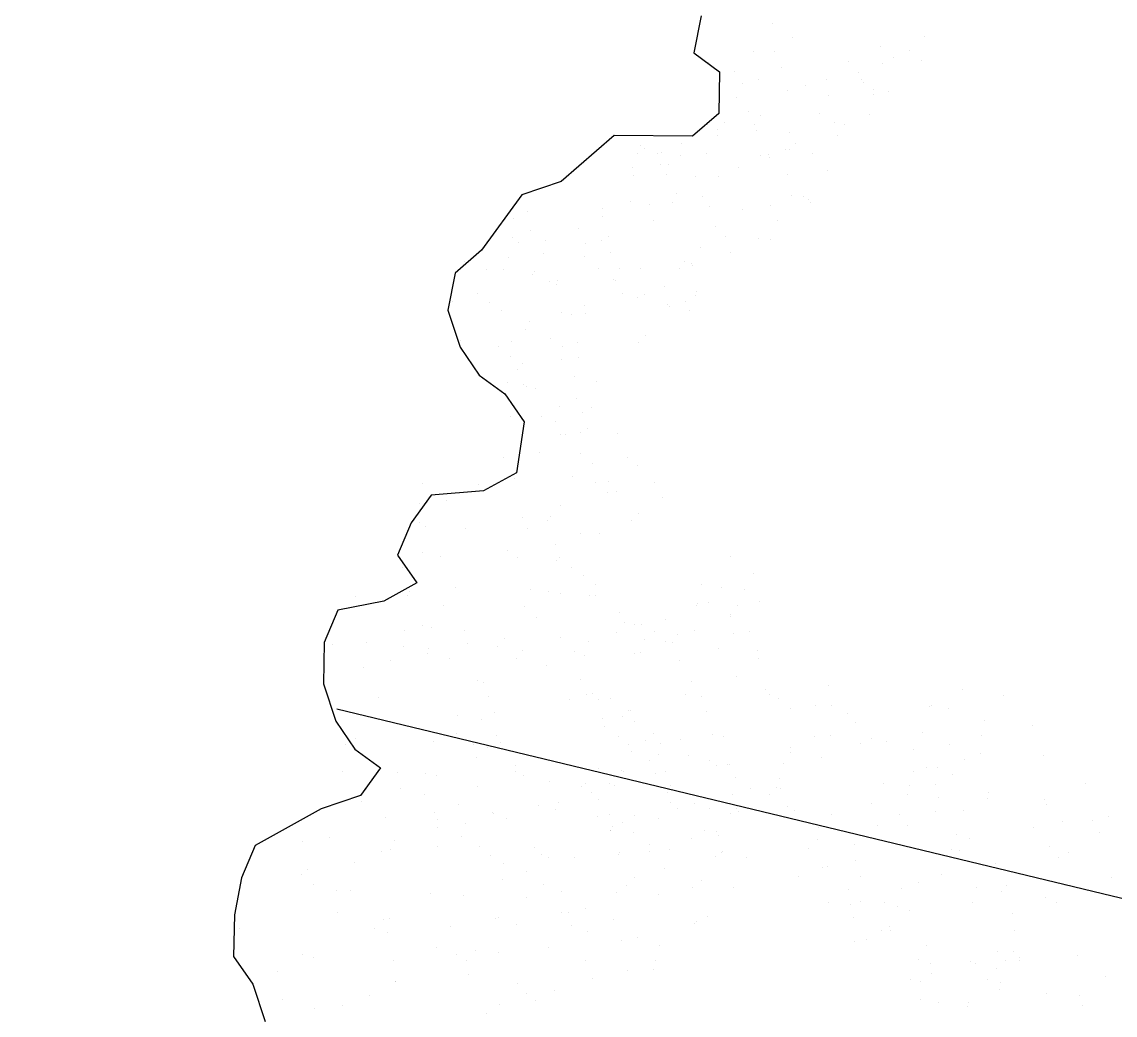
# Model space of a CAD drawing. Extents: x 671027 to 671614, y 802418 to 802669.
# Drawn here: x 671272.107 to 671273.304, y 802498.068 to 802499.155 of the extents above; entities that cross this region are included whole.
import ezdxf

# ---------------------------------------------------------------- set-up
doc = ezdxf.new("R2010")
doc.units = 0
for name, color, linetype in [('fetcs malty hade', 8, 'Continuous'), ('ROAD BORDER', 7, 'Continuous'), ('Roads boundry', 7, 'Continuous')]:
    doc.layers.add(name, color=color, linetype=linetype)

# ---------------------------------------------------------------- blocks, each defined once
blk = doc.blocks.new('wt')
at = {"layer": 'fetcs malty hade', "color": 0}
for p, q in [((-0.18048, 0.85836, -0.01022), (-0.15742, 0.86549, -0.01022)), ((-0.15742, 0.86549, -0.01022), (-0.13093, 0.86884, -0.01022)), ((-0.14797, 0.86317, -0.01022), (-0.14797, 0.86317, -0.01022)), ((-0.13093, 0.86884, -0.01022), (-0.11182, 0.85861, -0.01022)), ((-0.20011, 0.84746, -0.01022), (-0.18048, 0.85836, -0.01022)), ((-0.11182, 0.85861, -0.01022), (-0.0873, 0.85328, -0.01022)), ((-0.21883, 0.80295, -0.01022), (-0.20011, 0.84746, -0.01022)), ((-0.1183, 0.8422, -0.01022), (-0.1183, 0.8422, -0.01022)), ((-0.10014, 0.84051, -0.01022), (-0.10014, 0.84051, -0.01022)), ((-0.12738, 0.82502, -0.01022), (-0.12738, 0.82502, -0.01022)), ((-0.09193, 0.82084, -0.01022), (-0.09193, 0.82084, -0.01022)), ((-0.1996, 0.8173, -0.01022), (-0.1996, 0.8173, -0.01022)), ((-0.18145, 0.81561, -0.01022), (-0.18145, 0.81561, -0.01022)), ((-0.17846, 0.81986, -0.01022), (-0.17846, 0.81986, -0.01022)), ((-0.12501, 0.81789, -0.01022), (-0.12501, 0.81789, -0.01022)), ((-0.17139, 0.81287, -0.01022), (-0.17139, 0.81287, -0.01022)), ((-0.22476, 0.77692, -0.01022), (-0.21883, 0.80295, -0.01022)), ((-0.22001, 0.79953, -0.01022), (-0.22001, 0.79953, -0.01022)), ((-0.20018, 0.79956, -0.01022), (-0.20018, 0.79956, -0.01022)), ((-0.15196, 0.79938, -0.01022), (-0.15196, 0.79938, -0.01022)), ((-0.09246, 0.8029, -0.01022), (-0.09246, 0.8029, -0.01022)), ((-0.32479, 0.78957, -0.01022), (-0.2983, 0.79291, -0.01022)), ((-0.2983, 0.79291, -0.01022), (-0.27378, 0.78758, -0.01022)), ((-0.16595, 0.79854, -0.01022), (-0.16595, 0.79854, -0.01022)), ((-0.34442, 0.77866, -0.01022), (-0.32479, 0.78957, -0.01022)), ((0, 0, -0.01022), (-0.2813, 0.78617, -0.01022)), ((-0.27378, 0.78758, -0.01022), (-0.25467, 0.77735, -0.01022)), ((-0.24097, 0.78688, -0.01022), (-0.24097, 0.78688, -0.01022)), ((-0.18265, 0.78518, -0.01022), (-0.18265, 0.78518, -0.01022)), ((-0.16501, 0.78992, -0.01022), (-0.16501, 0.78992, -0.01022)), ((-0.34693, 0.74885, -0.01022), (-0.34442, 0.77866, -0.01022)), ((-0.32286, 0.78418, -0.01022), (-0.32286, 0.78418, -0.01022)), ((-0.25833, 0.78309, -0.01022), (-0.25833, 0.78309, -0.01022)), ((-0.09691, 0.78467, -0.01022), (-0.09691, 0.78467, -0.01022)), ((-0.26158, 0.77626, -0.01022), (-0.26158, 0.77626, -0.01022)), ((-0.25467, 0.77735, -0.01022), (-0.24097, 0.76223, -0.01022)), ((-0.24097, 0.76223, -0.01022), (-0.22476, 0.77692, -0.01022)), ((-0.22819, 0.77277, -0.01022), (-0.22819, 0.77277, -0.01022)), ((-0.22102, 0.77693, -0.01022), (-0.22102, 0.77693, -0.01022)), ((-0.13924, 0.77711, -0.01022), (-0.13924, 0.77711, -0.01022)), ((-0.35194, 0.76667, -0.01022), (-0.35194, 0.76667, -0.01022)), ((-0.30595, 0.76654, -0.01022), (-0.30595, 0.76654, -0.01022)), ((-0.18769, 0.76735, -0.01022), (-0.18769, 0.76735, -0.01022)), ((-0.14443, 0.77068, -0.01022), (-0.14443, 0.77068, -0.01022)), ((-0.14416, 0.76705, -0.01022), (-0.14416, 0.76705, -0.01022)), ((-0.13533, 0.76895, -0.01022), (-0.13533, 0.76895, -0.01022)), ((-0.11717, 0.76726, -0.01022), (-0.11717, 0.76726, -0.01022)), ((-0.10407, 0.76747, -0.01022), (-0.10407, 0.76747, -0.01022)), ((-0.1036, 0.76771, -0.01022), (-0.1036, 0.76771, -0.01022)), ((-0.32168, 0.76242, -0.01022), (-0.32168, 0.76242, -0.01022)), ((-0.28612, 0.75882, -0.01022), (-0.28612, 0.75882, -0.01022)), ((-0.20885, 0.76287, -0.01022), (-0.20885, 0.76287, -0.01022)), ((-0.19338, 0.75818, -0.01022), (-0.19338, 0.75818, -0.01022)), ((-0.18799, 0.76158, -0.01022), (-0.18799, 0.76158, -0.01022)), ((-0.23654, 0.7516, -0.01022), (-0.23654, 0.7516, -0.01022)), ((-0.22653, 0.75071, -0.01022), (-0.22653, 0.75071, -0.01022)), ((-0.35628, 0.72659, -0.01022), (-0.34693, 0.74885, -0.01022)), ((-0.3485, 0.74646, -0.01022), (-0.3485, 0.74646, -0.01022)), ((-0.30889, 0.74831, -0.01022), (-0.30889, 0.74831, -0.01022)), ((-0.39503, 0.72591, -0.01022), (-0.37539, 0.73682, -0.01022)), ((-0.37539, 0.73682, -0.01022), (-0.35628, 0.72659, -0.01022)), ((-0.32655, 0.73747, -0.01022), (-0.32655, 0.73747, -0.01022)), ((-0.31658, 0.7391, -0.01022), (-0.31658, 0.7391, -0.01022)), ((-0.22091, 0.73627, -0.01022), (-0.22091, 0.73627, -0.01022)), ((-0.15755, 0.7389, -0.01022), (-0.15755, 0.7389, -0.01022)), ((-0.12264, 0.73919, -0.01022), (-0.12264, 0.73919, -0.01022)), ((-0.36682, 0.73435, -0.01022), (-0.36682, 0.73435, -0.01022)), ((-0.35142, 0.73176, -0.01022), (-0.35142, 0.73176, -0.01022)), ((-0.34894, 0.733, -0.01022), (-0.34894, 0.733, -0.01022)), ((-0.2346, 0.73405, -0.01022), (-0.2346, 0.73405, -0.01022)), ((-0.20864, 0.73094, -0.01022), (-0.20864, 0.73094, -0.01022)), ((-0.20434, 0.72981, -0.01022), (-0.20434, 0.72981, -0.01022)), ((-0.19915, 0.72988, -0.01022), (-0.19915, 0.72988, -0.01022)), ((-0.18706, 0.73138, -0.01022), (-0.18706, 0.73138, -0.01022)), ((-0.41124, 0.71123, -0.01022), (-0.39503, 0.72591, -0.01022)), ((-0.32865, 0.72605, -0.01022), (-0.32865, 0.72605, -0.01022)), ((-0.31377, 0.72336, -0.01022), (-0.31377, 0.72336, -0.01022)), ((-0.31049, 0.72436, -0.01022), (-0.31049, 0.72436, -0.01022)), ((-0.25405, 0.72665, -0.01022), (-0.25405, 0.72665, -0.01022)), ((-0.23223, 0.72693, -0.01022), (-0.23223, 0.72693, -0.01022)), ((-0.13522, 0.7283, -0.01022), (-0.13522, 0.7283, -0.01022)), ((-0.11707, 0.72661, -0.01022), (-0.11707, 0.72661, -0.01022)), ((-0.41949, 0.71585, -0.01022), (-0.41949, 0.71585, -0.01022)), ((-0.40687, 0.71904, -0.01022), (-0.40687, 0.71904, -0.01022)), ((-0.3949, 0.72054, -0.01022), (-0.3949, 0.72054, -0.01022)), ((-0.39153, 0.71713, -0.01022), (-0.39153, 0.71713, -0.01022)), ((-0.37506, 0.72057, -0.01022), (-0.37506, 0.72057, -0.01022)), ((-0.32684, 0.72039, -0.01022), (-0.32684, 0.72039, -0.01022)), ((-0.21245, 0.71524, -0.01022), (-0.21245, 0.71524, -0.01022)), ((-0.19155, 0.7157, -0.01022), (-0.19155, 0.7157, -0.01022)), ((-0.15366, 0.71817, -0.01022), (-0.15366, 0.71817, -0.01022)), ((-0.11236, 0.72096, -0.01022), (-0.11236, 0.72096, -0.01022)), ((-0.10356, 0.72038, -0.01022), (-0.10356, 0.72038, -0.01022)), ((-0.41032, 0.67763, -0.01022), (-0.41124, 0.71123, -0.01022)), ((-0.3717, 0.70941, -0.01022), (-0.3717, 0.70941, -0.01022)), ((-0.33989, 0.71093, -0.01022), (-0.33989, 0.71093, -0.01022)), ((-0.30593, 0.71088, -0.01022), (-0.30593, 0.71088, -0.01022)), ((-0.26931, 0.70946, -0.01022), (-0.26931, 0.70946, -0.01022)), ((-0.25764, 0.71135, -0.01022), (-0.25764, 0.71135, -0.01022)), ((-0.19968, 0.71194, -0.01022), (-0.19968, 0.71194, -0.01022)), ((-0.11833, 0.71453, -0.01022), (-0.11833, 0.71453, -0.01022)), ((-0.07719, 0.71133, -0.01022), (-0.07719, 0.71133, -0.01022)), ((-0.40671, 0.70174, -0.01022), (-0.40671, 0.70174, -0.01022)), ((-0.35054, 0.70231, -0.01022), (-0.35054, 0.70231, -0.01022)), ((-0.24948, 0.70174, -0.01022), (-0.24948, 0.70174, -0.01022)), ((-0.22247, 0.70172, -0.01022), (-0.22247, 0.70172, -0.01022)), ((-0.18411, 0.70472, -0.01022), (-0.18411, 0.70472, -0.01022)), ((-0.08226, 0.70272, -0.01022), (-0.08226, 0.70272, -0.01022)), ((-0.32295, 0.69965, -0.01022), (-0.32295, 0.69965, -0.01022)), ((-0.31412, 0.69812, -0.01022), (-0.31412, 0.69812, -0.01022)), ((-0.28987, 0.69422, -0.01022), (-0.28987, 0.69422, -0.01022)), ((-0.26485, 0.69434, -0.01022), (-0.26485, 0.69434, -0.01022)), ((-0.24087, 0.70065, -0.01022), (-0.24087, 0.70065, -0.01022)), ((-0.20473, 0.6941, -0.01022), (-0.20473, 0.6941, -0.01022)), ((-0.17757, 0.69808, -0.01022), (-0.17757, 0.69808, -0.01022)), ((-0.13728, 0.69739, -0.01022), (-0.13728, 0.69739, -0.01022)), ((-0.13716, 0.69949, -0.01022), (-0.13716, 0.69949, -0.01022)), ((-0.11533, 0.69977, -0.01022), (-0.11533, 0.69977, -0.01022)), ((-0.55107, 0.68092, -0.01022), (-0.528, 0.68805, -0.01022)), ((-0.528, 0.68805, -0.01022), (-0.50349, 0.68272, -0.01022)), ((-0.38737, 0.69184, -0.01022), (-0.38737, 0.69184, -0.01022)), ((-0.28803, 0.69111, -0.01022), (-0.28803, 0.69111, -0.01022)), ((-0.27895, 0.68848, -0.01022), (-0.27895, 0.68848, -0.01022)), ((-0.24669, 0.69265, -0.01022), (-0.24669, 0.69265, -0.01022)), ((-0.20412, 0.69371, -0.01022), (-0.20412, 0.69371, -0.01022)), ((-0.17133, 0.69061, -0.01022), (-0.17133, 0.69061, -0.01022)), ((-0.16125, 0.6922, -0.01022), (-0.16125, 0.6922, -0.01022)), ((-0.09438, 0.68988, -0.01022), (-0.09438, 0.68988, -0.01022)), ((-0.56385, 0.66245, -0.01022), (-0.55107, 0.68092, -0.01022)), ((-0.53301, 0.68451, -0.01022), (-0.53301, 0.68451, -0.01022)), ((-0.5078, 0.68188, -0.01022), (-0.5078, 0.68188, -0.01022)), ((-0.50349, 0.68272, -0.01022), (-0.48438, 0.67249, -0.01022)), ((-0.41506, 0.68057, -0.01022), (-0.41506, 0.68057, -0.01022)), ((-0.26828, 0.68586, -0.01022), (-0.26828, 0.68586, -0.01022)), ((-0.25389, 0.68592, -0.01022), (-0.25389, 0.68592, -0.01022)), ((-0.24909, 0.68438, -0.01022), (-0.24909, 0.68438, -0.01022)), ((-0.20022, 0.68571, -0.01022), (-0.20022, 0.68571, -0.01022)), ((-0.13187, 0.68668, -0.01022), (-0.13187, 0.68668, -0.01022)), ((-0.0873, 0.68488, -0.01022), (-0.0873, 0.68488, -0.01022)), ((-0.55757, 0.67409, -0.01022), (-0.55757, 0.67409, -0.01022)), ((-0.41967, 0.65538, -0.01022), (-0.41032, 0.67763, -0.01022)), ((-0.31479, 0.67468, -0.01022), (-0.31479, 0.67468, -0.01022)), ((-0.3102, 0.67919, -0.01022), (-0.3102, 0.67919, -0.01022)), ((-0.23311, 0.67623, -0.01022), (-0.23311, 0.67623, -0.01022)), ((-0.22926, 0.67665, -0.01022), (-0.22926, 0.67665, -0.01022)), ((-0.16505, 0.67608, -0.01022), (-0.16505, 0.67608, -0.01022)), ((-0.14846, 0.67809, -0.01022), (-0.14846, 0.67809, -0.01022)), ((-0.08234, 0.67932, -0.01022), (-0.08234, 0.67932, -0.01022)), ((-0.53661, 0.66812, -0.01022), (-0.53661, 0.66812, -0.01022)), ((-0.48438, 0.67249, -0.01022), (-0.47068, 0.65736, -0.01022)), ((-0.37049, 0.66669, -0.01022), (-0.37049, 0.66669, -0.01022)), ((-0.30116, 0.66816, -0.01022), (-0.30116, 0.66816, -0.01022)), ((-0.22622, 0.67186, -0.01022), (-0.22622, 0.67186, -0.01022)), ((-0.17968, 0.66943, -0.01022), (-0.17968, 0.66943, -0.01022)), ((-0.15578, 0.66659, -0.01022), (-0.15578, 0.66659, -0.01022)), ((-0.11522, 0.66725, -0.01022), (-0.11522, 0.66725, -0.01022)), ((-0.08723, 0.66655, -0.01022), (-0.08723, 0.66655, -0.01022)), ((-0.59627, 0.63307, -0.01022), (-0.56385, 0.66245, -0.01022)), ((-0.55135, 0.66066, -0.01022), (-0.55135, 0.66066, -0.01022)), ((-0.52994, 0.66073, -0.01022), (-0.52994, 0.66073, -0.01022)), ((-0.42994, 0.66248, -0.01022), (-0.42994, 0.66248, -0.01022)), ((-0.36558, 0.66035, -0.01022), (-0.36558, 0.66035, -0.01022)), ((-0.33375, 0.65975, -0.01022), (-0.33375, 0.65975, -0.01022)), ((-0.30608, 0.66352, -0.01022), (-0.30608, 0.66352, -0.01022)), ((-0.20639, 0.66413, -0.01022), (-0.20639, 0.66413, -0.01022)), ((-0.17459, 0.66566, -0.01022), (-0.17459, 0.66566, -0.01022)), ((-0.17253, 0.66161, -0.01022), (-0.17253, 0.66161, -0.01022)), ((-0.52383, 0.65401, -0.01022), (-0.52383, 0.65401, -0.01022)), ((-0.50144, 0.65848, -0.01022), (-0.50144, 0.65848, -0.01022)), ((-0.47754, 0.65521, -0.01022), (-0.47754, 0.65521, -0.01022)), ((-0.47068, 0.65736, -0.01022), (-0.45157, 0.64714, -0.01022)), ((-0.45572, 0.6555, -0.01022), (-0.45572, 0.6555, -0.01022)), ((-0.45157, 0.64714, -0.01022), (-0.41967, 0.65538, -0.01022)), ((-0.41611, 0.65735, -0.01022), (-0.41611, 0.65735, -0.01022)), ((-0.3909, 0.65472, -0.01022), (-0.3909, 0.65472, -0.01022)), ((-0.38352, 0.65195, -0.01022), (-0.38352, 0.65195, -0.01022)), ((-0.34424, 0.65451, -0.01022), (-0.34424, 0.65451, -0.01022)), ((-0.32609, 0.65282, -0.01022), (-0.32609, 0.65282, -0.01022)), ((-0.22039, 0.65554, -0.01022), (-0.22039, 0.65554, -0.01022)), ((-0.20223, 0.65385, -0.01022), (-0.20223, 0.65385, -0.01022)), ((-0.15008, 0.65554, -0.01022), (-0.15008, 0.65554, -0.01022)), ((-0.13615, 0.65705, -0.01022), (-0.13615, 0.65705, -0.01022)), ((-0.13602, 0.65222, -0.01022), (-0.13602, 0.65222, -0.01022)), ((-0.55745, 0.64549, -0.01022), (-0.55745, 0.64549, -0.01022)), ((-0.55027, 0.64952, -0.01022), (-0.55027, 0.64952, -0.01022)), ((-0.50358, 0.64943, -0.01022), (-0.50358, 0.64943, -0.01022)), ((-0.49387, 0.65112, -0.01022), (-0.49387, 0.65112, -0.01022)), ((-0.48542, 0.64774, -0.01022), (-0.48542, 0.64774, -0.01022)), ((-0.47537, 0.645, -0.01022), (-0.47537, 0.645, -0.01022)), ((-0.29456, 0.64959, -0.01022), (-0.29456, 0.64959, -0.01022)), ((-0.20684, 0.65147, -0.01022), (-0.20684, 0.65147, -0.01022)), ((-0.1707, 0.64492, -0.01022), (-0.1707, 0.64492, -0.01022)), ((-0.12728, 0.65124, -0.01022), (-0.12728, 0.65124, -0.01022)), ((-0.58176, 0.64005, -0.01022), (-0.58176, 0.64005, -0.01022)), ((-0.56979, 0.64155, -0.01022), (-0.56979, 0.64155, -0.01022)), ((-0.56642, 0.63814, -0.01022), (-0.56642, 0.63814, -0.01022)), ((-0.51051, 0.63964, -0.01022), (-0.51051, 0.63964, -0.01022)), ((-0.48865, 0.64437, -0.01022), (-0.48865, 0.64437, -0.01022)), ((-0.47404, 0.64339, -0.01022), (-0.47404, 0.64339, -0.01022)), ((-0.43095, 0.63941, -0.01022), (-0.43095, 0.63941, -0.01022)), ((-0.38738, 0.63862, -0.01022), (-0.38738, 0.63862, -0.01022)), ((-0.34182, 0.64309, -0.01022), (-0.34182, 0.64309, -0.01022)), ((-0.31156, 0.63884, -0.01022), (-0.31156, 0.63884, -0.01022)), ((-0.1373, 0.64143, -0.01022), (-0.1373, 0.64143, -0.01022)), ((-0.12248, 0.64132, -0.01022), (-0.12248, 0.64132, -0.01022)), ((-0.1042, 0.64473, -0.01022), (-0.1042, 0.64473, -0.01022)), ((-0.09211, 0.6416, -0.01022), (-0.09211, 0.6416, -0.01022)), ((-0.6022, 0.60704, -0.01022), (-0.59627, 0.63307, -0.01022)), ((-0.54467, 0.63138, -0.01022), (-0.54467, 0.63138, -0.01022)), ((-0.51495, 0.63708, -0.01022), (-0.51495, 0.63708, -0.01022)), ((-0.47176, 0.63751, -0.01022), (-0.47176, 0.63751, -0.01022)), ((-0.45361, 0.63582, -0.01022), (-0.45361, 0.63582, -0.01022)), ((-0.38968, 0.63702, -0.01022), (-0.38968, 0.63702, -0.01022)), ((-0.37152, 0.63533, -0.01022), (-0.37152, 0.63533, -0.01022)), ((-0.36264, 0.63369, -0.01022), (-0.36264, 0.63369, -0.01022)), ((-0.36127, 0.63569, -0.01022), (-0.36127, 0.63569, -0.01022)), ((-0.33945, 0.63597, -0.01022), (-0.33945, 0.63597, -0.01022)), ((-0.2717, 0.63707, -0.01022), (-0.2717, 0.63707, -0.01022)), ((-0.21686, 0.63259, -0.01022), (-0.21686, 0.63259, -0.01022)), ((-0.21506, 0.6352, -0.01022), (-0.21506, 0.6352, -0.01022)), ((-0.58523, 0.63071, -0.01022), (-0.58523, 0.63071, -0.01022)), ((-0.57283, 0.63008, -0.01022), (-0.57283, 0.63008, -0.01022)), ((-0.54658, 0.63042, -0.01022), (-0.54658, 0.63042, -0.01022)), ((-0.50293, 0.62461, -0.01022), (-0.50293, 0.62461, -0.01022)), ((-0.44989, 0.62685, -0.01022), (-0.44989, 0.62685, -0.01022)), ((-0.4408, 0.62506, -0.01022), (-0.4408, 0.62506, -0.01022)), ((-0.39578, 0.62978, -0.01022), (-0.39578, 0.62978, -0.01022)), ((-0.35557, 0.6267, -0.01022), (-0.35557, 0.6267, -0.01022)), ((-0.30169, 0.63064, -0.01022), (-0.30169, 0.63064, -0.01022)), ((-0.29877, 0.62474, -0.01022), (-0.29877, 0.62474, -0.01022)), ((-0.28354, 0.62895, -0.01022), (-0.28354, 0.62895, -0.01022)), ((-0.27348, 0.62621, -0.01022), (-0.27348, 0.62621, -0.01022)), ((-0.21078, 0.62942, -0.01022), (-0.21078, 0.62942, -0.01022)), ((-0.20582, 0.62524, -0.01022), (-0.20582, 0.62524, -0.01022)), ((-0.19523, 0.62747, -0.01022), (-0.19523, 0.62747, -0.01022)), ((-0.12829, 0.62405, -0.01022), (-0.12829, 0.62405, -0.01022)), ((-0.5659, 0.62081, -0.01022), (-0.5659, 0.62081, -0.01022)), ((-0.55719, 0.62295, -0.01022), (-0.55719, 0.62295, -0.01022)), ((-0.53904, 0.62126, -0.01022), (-0.53904, 0.62126, -0.01022)), ((-0.53674, 0.61717, -0.01022), (-0.53674, 0.61717, -0.01022)), ((-0.49705, 0.61732, -0.01022), (-0.49705, 0.61732, -0.01022)), ((-0.48901, 0.61913, -0.01022), (-0.48901, 0.61913, -0.01022)), ((-0.45898, 0.6234, -0.01022), (-0.45898, 0.6234, -0.01022)), ((-0.44082, 0.62171, -0.01022), (-0.44082, 0.62171, -0.01022)), ((-0.41315, 0.61991, -0.01022), (-0.41315, 0.61991, -0.01022)), ((-0.37653, 0.6185, -0.01022), (-0.37653, 0.6185, -0.01022)), ((-0.34985, 0.61958, -0.01022), (-0.34985, 0.61958, -0.01022)), ((-0.33646, 0.61751, -0.01022), (-0.33646, 0.61751, -0.01022)), ((-0.3069, 0.62097, -0.01022), (-0.3069, 0.62097, -0.01022)), ((-0.27356, 0.62211, -0.01022), (-0.27356, 0.62211, -0.01022)), ((-0.26988, 0.61872, -0.01022), (-0.26988, 0.61872, -0.01022)), ((-0.2569, 0.61727, -0.01022), (-0.2569, 0.61727, -0.01022)), ((-0.25172, 0.61703, -0.01022), (-0.25172, 0.61703, -0.01022)), ((-0.22555, 0.62357, -0.01022), (-0.22555, 0.62357, -0.01022)), ((-0.21555, 0.61722, -0.01022), (-0.21555, 0.61722, -0.01022)), ((-0.19529, 0.61932, -0.01022), (-0.19529, 0.61932, -0.01022)), ((-0.18779, 0.61823, -0.01022), (-0.18779, 0.61823, -0.01022)), ((-0.1855, 0.61983, -0.01022), (-0.1855, 0.61983, -0.01022)), ((-0.18505, 0.61998, -0.01022), (-0.18505, 0.61998, -0.01022)), ((-0.14565, 0.62026, -0.01022), (-0.14565, 0.62026, -0.01022)), ((-0.11423, 0.62074, -0.01022), (-0.11423, 0.62074, -0.01022)), ((-0.09502, 0.61892, -0.01022), (-0.09502, 0.61892, -0.01022)), ((-0.53935, 0.61633, -0.01022), (-0.53935, 0.61633, -0.01022)), ((-0.51858, 0.61548, -0.01022), (-0.51858, 0.61548, -0.01022)), ((-0.47713, 0.61153, -0.01022), (-0.47713, 0.61153, -0.01022)), ((-0.46292, 0.61212, -0.01022), (-0.46292, 0.61212, -0.01022)), ((-0.441, 0.61213, -0.01022), (-0.441, 0.61213, -0.01022)), ((-0.42761, 0.61335, -0.01022), (-0.42761, 0.61335, -0.01022)), ((-0.34279, 0.61259, -0.01022), (-0.34279, 0.61259, -0.01022)), ((-0.33613, 0.61321, -0.01022), (-0.33613, 0.61321, -0.01022)), ((-0.26926, 0.61089, -0.01022), (-0.26926, 0.61089, -0.01022)), ((-0.21345, 0.6141, -0.01022), (-0.21345, 0.6141, -0.01022)), ((-0.18948, 0.61176, -0.01022), (-0.18948, 0.61176, -0.01022)), ((-0.17065, 0.6156, -0.01022), (-0.17065, 0.6156, -0.01022)), ((-0.16964, 0.61654, -0.01022), (-0.16964, 0.61654, -0.01022)), ((-0.14891, 0.61343, -0.01022), (-0.14891, 0.61343, -0.01022)), ((-0.11551, 0.60994, -0.01022), (-0.11551, 0.60994, -0.01022)), ((-0.62777, 0.5701, -0.01022), (-0.6022, 0.60704, -0.01022)), ((-0.51691, 0.60945, -0.01022), (-0.51691, 0.60945, -0.01022)), ((-0.49875, 0.60776, -0.01022), (-0.49875, 0.60776, -0.01022)), ((-0.48872, 0.60816, -0.01022), (-0.48872, 0.60816, -0.01022)), ((-0.45594, 0.60292, -0.01022), (-0.45594, 0.60292, -0.01022)), ((-0.45384, 0.60949, -0.01022), (-0.45384, 0.60949, -0.01022)), ((-0.44317, 0.60687, -0.01022), (-0.44317, 0.60687, -0.01022)), ((-0.42055, 0.60636, -0.01022), (-0.42055, 0.60636, -0.01022)), ((-0.40778, 0.60562, -0.01022), (-0.40778, 0.60562, -0.01022)), ((-0.37511, 0.60672, -0.01022), (-0.37511, 0.60672, -0.01022)), ((-0.31134, 0.60275, -0.01022), (-0.31134, 0.60275, -0.01022)), ((-0.25709, 0.60461, -0.01022), (-0.25709, 0.60461, -0.01022)), ((-0.24438, 0.60853, -0.01022), (-0.24438, 0.60853, -0.01022)), ((-0.23894, 0.60292, -0.01022), (-0.23894, 0.60292, -0.01022)), ((-0.22255, 0.60881, -0.01022), (-0.22255, 0.60881, -0.01022)), ((-0.22173, 0.60764, -0.01022), (-0.22173, 0.60764, -0.01022)), ((-0.19327, 0.60371, -0.01022), (-0.19327, 0.60371, -0.01022)), ((-0.1825, 0.60521, -0.01022), (-0.1825, 0.60521, -0.01022)), ((-0.15369, 0.60791, -0.01022), (-0.15369, 0.60791, -0.01022)), ((-0.57088, 0.5992, -0.01022), (-0.57088, 0.5992, -0.01022)), ((-0.55272, 0.59751, -0.01022), (-0.55272, 0.59751, -0.01022)), ((-0.52151, 0.6006, -0.01022), (-0.52151, 0.6006, -0.01022)), ((-0.51624, 0.60034, -0.01022), (-0.51624, 0.60034, -0.01022)), ((-0.47258, 0.5979, -0.01022), (-0.47258, 0.5979, -0.01022)), ((-0.408, 0.59724, -0.01022), (-0.408, 0.59724, -0.01022)), ((-0.40072, 0.59863, -0.01022), (-0.40072, 0.59863, -0.01022)), ((-0.32335, 0.5991, -0.01022), (-0.32335, 0.5991, -0.01022)), ((-0.3167, 0.59669, -0.01022), (-0.3167, 0.59669, -0.01022)), ((-0.26053, 0.60041, -0.01022), (-0.26053, 0.60041, -0.01022)), ((-0.26026, 0.59898, -0.01022), (-0.26026, 0.59898, -0.01022)), ((-0.25334, 0.59702, -0.01022), (-0.25334, 0.59702, -0.01022)), ((-0.23409, 0.60126, -0.01022), (-0.23409, 0.60126, -0.01022)), ((-0.17344, 0.59599, -0.01022), (-0.17344, 0.59599, -0.01022)), ((-0.16904, 0.59661, -0.01022), (-0.16904, 0.59661, -0.01022)), ((-0.10865, 0.59641, -0.01022), (-0.10865, 0.59641, -0.01022)), ((-0.09952, 0.59997, -0.01022), (-0.09952, 0.59997, -0.01022)), ((-0.09388, 0.60226, -0.01022), (-0.09388, 0.60226, -0.01022)), ((-0.56075, 0.59558, -0.01022), (-0.56075, 0.59558, -0.01022)), ((-0.54411, 0.58932, -0.01022), (-0.54411, 0.58932, -0.01022)), ((-0.40111, 0.59287, -0.01022), (-0.40111, 0.59287, -0.01022)), ((-0.31502, 0.59066, -0.01022), (-0.31502, 0.59066, -0.01022)), ((-0.29687, 0.58897, -0.01022), (-0.29687, 0.58897, -0.01022)), ((-0.29625, 0.59275, -0.01022), (-0.29625, 0.59275, -0.01022)), ((-0.24043, 0.59125, -0.01022), (-0.24043, 0.59125, -0.01022)), ((-0.22752, 0.59065, -0.01022), (-0.22752, 0.59065, -0.01022)), ((-0.1409, 0.5938, -0.01022), (-0.1409, 0.5938, -0.01022)), ((-0.58221, 0.58239, -0.01022), (-0.58221, 0.58239, -0.01022)), ((-0.57684, 0.58315, -0.01022), (-0.57684, 0.58315, -0.01022)), ((-0.56156, 0.58529, -0.01022), (-0.56156, 0.58529, -0.01022)), ((-0.4374, 0.58826, -0.01022), (-0.4374, 0.58826, -0.01022)), ((-0.422, 0.58372, -0.01022), (-0.422, 0.58372, -0.01022)), ((-0.38128, 0.58514, -0.01022), (-0.38128, 0.58514, -0.01022)), ((-0.31467, 0.58602, -0.01022), (-0.31467, 0.58602, -0.01022)), ((-0.30442, 0.58548, -0.01022), (-0.30442, 0.58548, -0.01022)), ((-0.24431, 0.586, -0.01022), (-0.24431, 0.586, -0.01022)), ((-0.23742, 0.58229, -0.01022), (-0.23742, 0.58229, -0.01022)), ((-0.23047, 0.5845, -0.01022), (-0.23047, 0.5845, -0.01022)), ((-0.21866, 0.58757, -0.01022), (-0.21866, 0.58757, -0.01022)), ((-0.18956, 0.58836, -0.01022), (-0.18956, 0.58836, -0.01022)), ((-0.16922, 0.58357, -0.01022), (-0.16922, 0.58357, -0.01022)), ((-0.15739, 0.58829, -0.01022), (-0.15739, 0.58829, -0.01022)), ((-0.56406, 0.5807, -0.01022), (-0.56406, 0.5807, -0.01022)), ((-0.55327, 0.58071, -0.01022), (-0.55327, 0.58071, -0.01022)), ((-0.54285, 0.57582, -0.01022), (-0.54285, 0.57582, -0.01022)), ((-0.53612, 0.58049, -0.01022), (-0.53612, 0.58049, -0.01022)), ((-0.53511, 0.57902, -0.01022), (-0.53511, 0.57902, -0.01022)), ((-0.52639, 0.57566, -0.01022), (-0.52639, 0.57566, -0.01022)), ((-0.41586, 0.57768, -0.01022), (-0.41586, 0.57768, -0.01022)), ((-0.38536, 0.58044, -0.01022), (-0.38536, 0.58044, -0.01022)), ((-0.30873, 0.57819, -0.01022), (-0.30873, 0.57819, -0.01022)), ((-0.21927, 0.5806, -0.01022), (-0.21927, 0.5806, -0.01022)), ((-0.20952, 0.57853, -0.01022), (-0.20952, 0.57853, -0.01022)), ((-0.20569, 0.58106, -0.01022), (-0.20569, 0.58106, -0.01022)), ((-0.19883, 0.57984, -0.01022), (-0.19883, 0.57984, -0.01022)), ((-0.19445, 0.57559, -0.01022), (-0.19445, 0.57559, -0.01022)), ((-0.62197, 0.52026, -0.01022), (-0.62777, 0.5701, -0.01022)), ((-0.49445, 0.56885, -0.01022), (-0.49445, 0.56885, -0.01022)), ((-0.40417, 0.56799, -0.01022), (-0.40417, 0.56799, -0.01022)), ((-0.31582, 0.5704, -0.01022), (-0.31582, 0.5704, -0.01022)), ((-0.30216, 0.57225, -0.01022), (-0.30216, 0.57225, -0.01022)), ((-0.30113, 0.56781, -0.01022), (-0.30113, 0.56781, -0.01022)), ((-0.23874, 0.56893, -0.01022), (-0.23874, 0.56893, -0.01022)), ((-0.17434, 0.56889, -0.01022), (-0.17434, 0.56889, -0.01022)), ((-0.14337, 0.57182, -0.01022), (-0.14337, 0.57182, -0.01022)), ((-0.12123, 0.57148, -0.01022), (-0.12123, 0.57148, -0.01022)), ((-0.12, 0.57308, -0.01022), (-0.12, 0.57308, -0.01022)), ((-0.58476, 0.56425, -0.01022), (-0.58476, 0.56425, -0.01022)), ((-0.54116, 0.56266, -0.01022), (-0.54116, 0.56266, -0.01022)), ((-0.5247, 0.56188, -0.01022), (-0.5247, 0.56188, -0.01022)), ((-0.52333, 0.56639, -0.01022), (-0.52333, 0.56639, -0.01022)), ((-0.49812, 0.56376, -0.01022), (-0.49812, 0.56376, -0.01022)), ((-0.39358, 0.56417, -0.01022), (-0.39358, 0.56417, -0.01022)), ((-0.30574, 0.56419, -0.01022), (-0.30574, 0.56419, -0.01022)), ((-0.28853, 0.56422, -0.01022), (-0.28853, 0.56422, -0.01022)), ((-0.26699, 0.56261, -0.01022), (-0.26699, 0.56261, -0.01022)), ((-0.22771, 0.56504, -0.01022), (-0.22771, 0.56504, -0.01022)), ((-0.19673, 0.56442, -0.01022), (-0.19673, 0.56442, -0.01022)), ((-0.14725, 0.56513, -0.01022), (-0.14725, 0.56513, -0.01022)), ((-0.12354, 0.56409, -0.01022), (-0.12354, 0.56409, -0.01022)), ((-0.61933, 0.55403, -0.01022), (-0.61933, 0.55403, -0.01022)), ((-0.61447, 0.55649, -0.01022), (-0.61447, 0.55649, -0.01022)), ((-0.60584, 0.56042, -0.01022), (-0.60584, 0.56042, -0.01022)), ((-0.60109, 0.56015, -0.01022), (-0.60109, 0.56015, -0.01022)), ((-0.27449, 0.55819, -0.01022), (-0.27449, 0.55819, -0.01022)), ((-0.19254, 0.55541, -0.01022), (-0.19254, 0.55541, -0.01022)), ((-0.17891, 0.56014, -0.01022), (-0.17891, 0.56014, -0.01022)), ((-0.16156, 0.55479, -0.01022), (-0.16156, 0.55479, -0.01022)), ((-0.61779, 0.55185, -0.01022), (-0.61779, 0.55185, -0.01022)), ((-0.58126, 0.55243, -0.01022), (-0.58126, 0.55243, -0.01022)), ((-0.57066, 0.55079, -0.01022), (-0.57066, 0.55079, -0.01022)), ((-0.52838, 0.54855, -0.01022), (-0.52838, 0.54855, -0.01022)), ((-0.51643, 0.54737, -0.01022), (-0.51643, 0.54737, -0.01022)), ((-0.32417, 0.54923, -0.01022), (-0.32417, 0.54923, -0.01022)), ((-0.32301, 0.54962, -0.01022), (-0.32301, 0.54962, -0.01022)), ((-0.30682, 0.55302, -0.01022), (-0.30682, 0.55302, -0.01022)), ((-0.26414, 0.55278, -0.01022), (-0.26414, 0.55278, -0.01022)), ((-0.25466, 0.55046, -0.01022), (-0.25466, 0.55046, -0.01022)), ((-0.23932, 0.54855, -0.01022), (-0.23932, 0.54855, -0.01022)), ((-0.22285, 0.55199, -0.01022), (-0.22285, 0.55199, -0.01022)), ((-0.21931, 0.54784, -0.01022), (-0.21931, 0.54784, -0.01022)), ((-0.17734, 0.55266, -0.01022), (-0.17734, 0.55266, -0.01022)), ((-0.17463, 0.55181, -0.01022), (-0.17463, 0.55181, -0.01022)), ((-0.16445, 0.55003, -0.01022), (-0.16445, 0.55003, -0.01022)), ((-0.16348, 0.55112, -0.01022), (-0.16348, 0.55112, -0.01022)), ((-0.61392, 0.54097, -0.01022), (-0.61392, 0.54097, -0.01022)), ((-0.61312, 0.54398, -0.01022), (-0.61312, 0.54398, -0.01022)), ((-0.60614, 0.54232, -0.01022), (-0.60614, 0.54232, -0.01022)), ((-0.51498, 0.54648, -0.01022), (-0.51498, 0.54648, -0.01022)), ((-0.33554, 0.54529, -0.01022), (-0.33554, 0.54529, -0.01022)), ((-0.32408, 0.54162, -0.01022), (-0.32408, 0.54162, -0.01022)), ((-0.23731, 0.54164, -0.01022), (-0.23731, 0.54164, -0.01022)), ((-0.21949, 0.54083, -0.01022), (-0.21949, 0.54083, -0.01022)), ((-0.21916, 0.53995, -0.01022), (-0.21916, 0.53995, -0.01022)), ((-0.18768, 0.54236, -0.01022), (-0.18768, 0.54236, -0.01022)), ((-0.1406, 0.54572, -0.01022), (-0.1406, 0.54572, -0.01022)), ((-0.60541, 0.53742, -0.01022), (-0.60541, 0.53742, -0.01022)), ((-0.59907, 0.53921, -0.01022), (-0.59907, 0.53921, -0.01022)), ((-0.58631, 0.53459, -0.01022), (-0.58631, 0.53459, -0.01022)), ((-0.58091, 0.53752, -0.01022), (-0.58091, 0.53752, -0.01022)), ((-0.54281, 0.53397, -0.01022), (-0.54281, 0.53397, -0.01022)), ((-0.53868, 0.53727, -0.01022), (-0.53868, 0.53727, -0.01022)), ((-0.51687, 0.53599, -0.01022), (-0.51687, 0.53599, -0.01022)), ((-0.51102, 0.53422, -0.01022), (-0.51102, 0.53422, -0.01022)), ((-0.29403, 0.53891, -0.01022), (-0.29403, 0.53891, -0.01022)), ((-0.21027, 0.53682, -0.01022), (-0.21027, 0.53682, -0.01022)), ((-0.20006, 0.53949, -0.01022), (-0.20006, 0.53949, -0.01022)), ((-0.19037, 0.53793, -0.01022), (-0.19037, 0.53793, -0.01022)), ((-0.18884, 0.53703, -0.01022), (-0.18884, 0.53703, -0.01022)), ((-0.15869, 0.53505, -0.01022), (-0.15869, 0.53505, -0.01022)), ((-0.61805, 0.52788, -0.01022), (-0.61805, 0.52788, -0.01022)), ((-0.61035, 0.52932, -0.01022), (-0.61035, 0.52932, -0.01022)), ((-0.54099, 0.52981, -0.01022), (-0.54099, 0.52981, -0.01022)), ((-0.53978, 0.52895, -0.01022), (-0.53978, 0.52895, -0.01022)), ((-0.52283, 0.52813, -0.01022), (-0.52283, 0.52813, -0.01022)), ((-0.52037, 0.52895, -0.01022), (-0.52037, 0.52895, -0.01022)), ((-0.33276, 0.5326, -0.01022), (-0.33276, 0.5326, -0.01022)), ((-0.31455, 0.52858, -0.01022), (-0.31455, 0.52858, -0.01022)), ((-0.31335, 0.52875, -0.01022), (-0.31335, 0.52875, -0.01022)), ((-0.30251, 0.52836, -0.01022), (-0.30251, 0.52836, -0.01022)), ((-0.2747, 0.52901, -0.01022), (-0.2747, 0.52901, -0.01022)), ((-0.20224, 0.52796, -0.01022), (-0.20224, 0.52796, -0.01022)), ((-0.63475, 0.50179, -0.01022), (-0.62197, 0.52026, -0.01022)), ((-0.59602, 0.52121, -0.01022), (-0.59602, 0.52121, -0.01022)), ((-0.55061, 0.52258, -0.01022), (-0.55061, 0.52258, -0.01022)), ((-0.35196, 0.52496, -0.01022), (-0.35196, 0.52496, -0.01022)), ((-0.31997, 0.5234, -0.01022), (-0.31997, 0.5234, -0.01022)), ((-0.69801, 0.50645, -0.01022), (-0.67495, 0.51357, -0.01022)), ((-0.67495, 0.51357, -0.01022), (-0.66124, 0.49845, -0.01022)), ((-0.61028, 0.51247, -0.01022), (-0.61028, 0.51247, -0.01022)), ((-0.58288, 0.51825, -0.01022), (-0.58288, 0.51825, -0.01022)), ((-0.576, 0.51388, -0.01022), (-0.576, 0.51388, -0.01022)), ((-0.56316, 0.51196, -0.01022), (-0.56316, 0.51196, -0.01022)), ((-0.32977, 0.51785, -0.01022), (-0.32977, 0.51785, -0.01022)), ((-0.30239, 0.51774, -0.01022), (-0.30239, 0.51774, -0.01022)), ((-0.28972, 0.51425, -0.01022), (-0.28972, 0.51425, -0.01022)), ((-0.28479, 0.51377, -0.01022), (-0.28479, 0.51377, -0.01022)), ((-0.26451, 0.51162, -0.01022), (-0.26451, 0.51162, -0.01022)), ((-0.19752, 0.51635, -0.01022), (-0.19752, 0.51635, -0.01022)), ((-0.66797, 0.50462, -0.01022), (-0.66797, 0.50462, -0.01022)), ((-0.62873, 0.50964, -0.01022), (-0.62873, 0.50964, -0.01022)), ((-0.59438, 0.50665, -0.01022), (-0.59438, 0.50665, -0.01022)), ((-0.55616, 0.50615, -0.01022), (-0.55616, 0.50615, -0.01022)), ((-0.3391, 0.51103, -0.01022), (-0.3391, 0.51103, -0.01022)), ((-0.32095, 0.50934, -0.01022), (-0.32095, 0.50934, -0.01022)), ((-0.26073, 0.50943, -0.01022), (-0.26073, 0.50943, -0.01022)), ((-0.21587, 0.50544, -0.01022), (-0.21587, 0.50544, -0.01022)), ((-0.20673, 0.50901, -0.01022), (-0.20673, 0.50901, -0.01022)), ((-0.2011, 0.5113, -0.01022), (-0.2011, 0.5113, -0.01022)), ((-0.20029, 0.50871, -0.01022), (-0.20029, 0.50871, -0.01022)), ((-0.18849, 0.50533, -0.01022), (-0.18849, 0.50533, -0.01022)), ((-0.66124, 0.49845, -0.01022), (-0.63475, 0.50179, -0.01022)), ((-0.62876, 0.49892, -0.01022), (-0.62876, 0.49892, -0.01022)), ((-0.62488, 0.50388, -0.01022), (-0.62488, 0.50388, -0.01022)), ((-0.62048, 0.50449, -0.01022), (-0.62048, 0.50449, -0.01022)), ((-0.54532, 0.50365, -0.01022), (-0.54532, 0.50365, -0.01022)), ((-0.25782, 0.50385, -0.01022), (-0.25782, 0.50385, -0.01022)), ((-0.22555, 0.4998, -0.01022), (-0.22555, 0.4998, -0.01022)), ((-0.22291, 0.50021, -0.01022), (-0.22291, 0.50021, -0.01022)), ((-0.18561, 0.50119, -0.01022), (-0.18561, 0.50119, -0.01022)), ((-0.14331, 0.50348, -0.01022), (-0.14331, 0.50348, -0.01022)), ((-0.59918, 0.49266, -0.01022), (-0.59918, 0.49266, -0.01022)), ((-0.57211, 0.49314, -0.01022), (-0.57211, 0.49314, -0.01022)), ((-0.25075, 0.49686, -0.01022), (-0.25075, 0.49686, -0.01022)), ((-0.1605, 0.49515, -0.01022), (-0.1605, 0.49515, -0.01022)), ((-0.66053, 0.48918, -0.01022), (-0.66053, 0.48918, -0.01022)), ((-0.65224, 0.4846, -0.01022), (-0.65224, 0.4846, -0.01022)), ((-0.64333, 0.48953, -0.01022), (-0.64333, 0.48953, -0.01022)), ((-0.55227, 0.48541, -0.01022), (-0.55227, 0.48541, -0.01022)), ((-0.17283, 0.48709, -0.01022), (-0.17283, 0.48709, -0.01022)), ((-0.16506, 0.48889, -0.01022), (-0.16506, 0.48889, -0.01022)), ((-0.14762, 0.48446, -0.01022), (-0.14762, 0.48446, -0.01022)), ((-0.1469, 0.4872, -0.01022), (-0.1469, 0.4872, -0.01022)), ((-0.12466, 0.48587, -0.01022), (-0.12466, 0.48587, -0.01022)), ((-0.63408, 0.48291, -0.01022), (-0.63408, 0.48291, -0.01022)), ((-0.62536, 0.47954, -0.01022), (-0.62536, 0.47954, -0.01022)), ((-0.62147, 0.47909, -0.01022), (-0.62147, 0.47909, -0.01022)), ((-0.60502, 0.47819, -0.01022), (-0.60502, 0.47819, -0.01022)), ((-0.55107, 0.47746, -0.01022), (-0.55107, 0.47746, -0.01022)), ((-0.25059, 0.48085, -0.01022), (-0.25059, 0.48085, -0.01022)), ((-0.23131, 0.48337, -0.01022), (-0.23131, 0.48337, -0.01022)), ((-0.21731, 0.4806, -0.01022), (-0.21731, 0.4806, -0.01022)), ((-0.18051, 0.47787, -0.01022), (-0.18051, 0.47787, -0.01022)), ((-0.67159, 0.47569, -0.01022), (-0.67159, 0.47569, -0.01022)), ((-0.65344, 0.474, -0.01022), (-0.65344, 0.474, -0.01022)), ((-0.63055, 0.47543, -0.01022), (-0.63055, 0.47543, -0.01022)), ((-0.60534, 0.4728, -0.01022), (-0.60534, 0.4728, -0.01022)), ((-0.60309, 0.4724, -0.01022), (-0.60309, 0.4724, -0.01022)), ((-0.57259, 0.47516, -0.01022), (-0.57259, 0.47516, -0.01022)), ((-0.56247, 0.47187, -0.01022), (-0.56247, 0.47187, -0.01022)), ((-0.26305, 0.47139, -0.01022), (-0.26305, 0.47139, -0.01022)), ((-0.24996, 0.47086, -0.01022), (-0.24996, 0.47086, -0.01022)), ((-0.23076, 0.47313, -0.01022), (-0.23076, 0.47313, -0.01022)), ((-0.13162, 0.47262, -0.01022), (-0.13162, 0.47262, -0.01022)), ((-0.12152, 0.472, -0.01022), (-0.12152, 0.472, -0.01022)), ((-0.11346, 0.47093, -0.01022), (-0.11346, 0.47093, -0.01022)), ((-0.09811, 0.47181, -0.01022), (-0.09811, 0.47181, -0.01022)), ((-0.15955, 0.46545, -0.01022), (-0.15955, 0.46545, -0.01022)), ((-0.14944, 0.46617, -0.01022), (-0.14944, 0.46617, -0.01022)), ((-0.13871, 0.46366, -0.01022), (-0.13871, 0.46366, -0.01022)), ((-0.1227, 0.46537, -0.01022), (-0.1227, 0.46537, -0.01022)), ((-0.09815, 0.46433, -0.01022), (-0.09815, 0.46433, -0.01022)), ((-0.68848, 0.46147, -0.01022), (-0.68848, 0.46147, -0.01022)), ((-0.67068, 0.46238, -0.01022), (-0.67068, 0.46238, -0.01022)), ((-0.65954, 0.45883, -0.01022), (-0.65954, 0.45883, -0.01022)), ((-0.64438, 0.45644, -0.01022), (-0.64438, 0.45644, -0.01022)), ((-0.61758, 0.45835, -0.01022), (-0.61758, 0.45835, -0.01022)), ((-0.60704, 0.46158, -0.01022), (-0.60704, 0.46158, -0.01022)), ((-0.60667, 0.45929, -0.01022), (-0.60667, 0.45929, -0.01022)), ((-0.59112, 0.46215, -0.01022), (-0.59112, 0.46215, -0.01022)), ((-0.57739, 0.46117, -0.01022), (-0.57739, 0.46117, -0.01022)), ((-0.24357, 0.4612, -0.01022), (-0.24357, 0.4612, -0.01022)), ((-0.23718, 0.45675, -0.01022), (-0.23718, 0.45675, -0.01022)), ((-0.67777, 0.44968, -0.01022), (-0.67777, 0.44968, -0.01022)), ((-0.61039, 0.45496, -0.01022), (-0.61039, 0.45496, -0.01022)), ((-0.57571, 0.45376, -0.01022), (-0.57571, 0.45376, -0.01022)), ((-0.57385, 0.45085, -0.01022), (-0.57385, 0.45085, -0.01022)), ((-0.5715, 0.44966, -0.01022), (-0.5715, 0.44966, -0.01022)), ((-0.22378, 0.45468, -0.01022), (-0.22378, 0.45468, -0.01022)), ((-0.18433, 0.45201, -0.01022), (-0.18433, 0.45201, -0.01022)), ((-0.16986, 0.44965, -0.01022), (-0.16986, 0.44965, -0.01022)), ((-0.1206, 0.45009, -0.01022), (-0.1206, 0.45009, -0.01022)), ((-0.1047, 0.4487, -0.01022), (-0.1047, 0.4487, -0.01022)), ((-0.10287, 0.45439, -0.01022), (-0.10287, 0.45439, -0.01022)), ((-0.64676, 0.44472, -0.01022), (-0.64676, 0.44472, -0.01022)), ((-0.60279, 0.44503, -0.01022), (-0.60279, 0.44503, -0.01022)), ((-0.2263, 0.44737, -0.01022), (-0.2263, 0.44737, -0.01022)), ((-0.19671, 0.44307, -0.01022), (-0.19671, 0.44307, -0.01022)), ((-0.11705, 0.44232, -0.01022), (-0.11705, 0.44232, -0.01022)), ((-0.10244, 0.4484, -0.01022), (-0.10244, 0.4484, -0.01022)), ((-0.62758, 0.43799, -0.01022), (-0.62758, 0.43799, -0.01022)), ((-0.59097, 0.43658, -0.01022), (-0.59097, 0.43658, -0.01022)), ((-0.2229, 0.43814, -0.01022), (-0.2229, 0.43814, -0.01022)), ((-0.17576, 0.43474, -0.01022), (-0.17576, 0.43474, -0.01022)), ((-0.12826, 0.43824, -0.01022), (-0.12826, 0.43824, -0.01022)), ((-0.11351, 0.43487, -0.01022), (-0.11351, 0.43487, -0.01022)), ((-0.06952, 0.43906, -0.01022), (-0.06952, 0.43906, -0.01022)), ((-0.64889, 0.43089, -0.01022), (-0.64889, 0.43089, -0.01022)), ((-0.63883, 0.43051, -0.01022), (-0.63883, 0.43051, -0.01022)), ((-0.62068, 0.42882, -0.01022), (-0.62068, 0.42882, -0.01022)), ((-0.61249, 0.428, -0.01022), (-0.61249, 0.428, -0.01022)), ((-0.18773, 0.42851, -0.01022), (-0.18773, 0.42851, -0.01022)), ((-0.16817, 0.43059, -0.01022), (-0.16817, 0.43059, -0.01022)), ((-0.13092, 0.4276, -0.01022), (-0.13092, 0.4276, -0.01022)), ((-0.08188, 0.43268, -0.01022), (-0.08188, 0.43268, -0.01022)), ((-0.06806, 0.43248, -0.01022), (-0.06806, 0.43248, -0.01022)), ((-0.05636, 0.43378, -0.01022), (-0.05636, 0.43378, -0.01022)), ((-0.619, 0.42279, -0.01022), (-0.619, 0.42279, -0.01022)), ((-0.21593, 0.42168, -0.01022), (-0.21593, 0.42168, -0.01022)), ((-0.202, 0.42319, -0.01022), (-0.202, 0.42319, -0.01022)), ((-0.1937, 0.4265, -0.01022), (-0.1937, 0.4265, -0.01022)), ((-0.09007, 0.42677, -0.01022), (-0.09007, 0.42677, -0.01022)), ((-0.07834, 0.42524, -0.01022), (-0.07834, 0.42524, -0.01022)), ((-0.07191, 0.42508, -0.01022), (-0.07191, 0.42508, -0.01022)), ((-0.05297, 0.42249, -0.01022), (-0.05297, 0.42249, -0.01022)), ((-0.65861, 0.41565, -0.01022), (-0.65861, 0.41565, -0.01022)), ((-0.22642, 0.41432, -0.01022), (-0.22642, 0.41432, -0.01022)), ((-0.20347, 0.41463, -0.01022), (-0.20347, 0.41463, -0.01022)), ((-0.6509, 0.40983, -0.01022), (-0.6509, 0.40983, -0.01022)), ((-0.64637, 0.40869, -0.01022), (-0.64637, 0.40869, -0.01022)), ((-0.64429, 0.40754, -0.01022), (-0.64429, 0.40754, -0.01022)), ((-0.24299, 0.40714, -0.01022), (-0.24299, 0.40714, -0.01022)), ((-0.24218, 0.40828, -0.01022), (-0.24218, 0.40828, -0.01022)), ((-0.20314, 0.40757, -0.01022), (-0.20314, 0.40757, -0.01022)), ((-0.19256, 0.40984, -0.01022), (-0.19256, 0.40984, -0.01022)), ((-0.18409, 0.40886, -0.01022), (-0.18409, 0.40886, -0.01022)), ((-0.17492, 0.41158, -0.01022), (-0.17492, 0.41158, -0.01022)), ((-0.13436, 0.41224, -0.01022), (-0.13436, 0.41224, -0.01022)), ((-0.6393, 0.4017, -0.01022), (-0.6393, 0.4017, -0.01022)), ((-0.63644, 0.4018, -0.01022), (-0.63644, 0.4018, -0.01022)), ((-0.62344, 0.40601, -0.01022), (-0.62344, 0.40601, -0.01022)), ((-0.15899, 0.40009, -0.01022), (-0.15899, 0.40009, -0.01022)), ((-0.14995, 0.40367, -0.01022), (-0.14995, 0.40367, -0.01022)), ((-0.05127, 0.40343, -0.01022), (-0.05127, 0.40343, -0.01022)), ((-0.04867, 0.40427, -0.01022), (-0.04867, 0.40427, -0.01022)), ((-0.66615, 0.39404, -0.01022), (-0.66615, 0.39404, -0.01022)), ((-0.65536, 0.39405, -0.01022), (-0.65536, 0.39405, -0.01022)), ((-0.23977, 0.39614, -0.01022), (-0.23977, 0.39614, -0.01022)), ((-0.21702, 0.39833, -0.01022), (-0.21702, 0.39833, -0.01022)), ((-0.19768, 0.39852, -0.01022), (-0.19768, 0.39852, -0.01022)), ((-0.17379, 0.39366, -0.01022), (-0.17379, 0.39366, -0.01022)), ((-0.14892, 0.39923, -0.01022), (-0.14892, 0.39923, -0.01022)), ((-0.11478, 0.39403, -0.01022), (-0.11478, 0.39403, -0.01022)), ((-0.07681, 0.39934, -0.01022), (-0.07681, 0.39934, -0.01022)), ((-0.0755, 0.39646, -0.01022), (-0.0755, 0.39646, -0.01022)), ((-0.65829, 0.3865, -0.01022), (-0.65829, 0.3865, -0.01022)), ((-0.6372, 0.39237, -0.01022), (-0.6372, 0.39237, -0.01022)), ((-0.25089, 0.38612, -0.01022), (-0.25089, 0.38612, -0.01022)), ((-0.20619, 0.38923, -0.01022), (-0.20619, 0.38923, -0.01022)), ((-0.15563, 0.39197, -0.01022), (-0.15563, 0.39197, -0.01022)), ((-0.12382, 0.39046, -0.01022), (-0.12382, 0.39046, -0.01022)), ((-0.06466, 0.38983, -0.01022), (-0.06466, 0.38983, -0.01022)), ((-0.20877, 0.37913, -0.01022), (-0.20877, 0.37913, -0.01022)), ((-0.08185, 0.3815, -0.01022), (-0.08185, 0.3815, -0.01022)), ((-0.07065, 0.38341, -0.01022), (-0.07065, 0.38341, -0.01022)), ((-0.06151, 0.38164, -0.01022), (-0.06151, 0.38164, -0.01022)), ((-0.0576, 0.38284, -0.01022), (-0.0576, 0.38284, -0.01022)), ((-0.66144, 0.37576, -0.01022), (-0.66144, 0.37576, -0.01022)), ((-0.22991, 0.37441, -0.01022), (-0.22991, 0.37441, -0.01022)), ((-0.22039, 0.3768, -0.01022), (-0.22039, 0.3768, -0.01022)), ((-0.18333, 0.37671, -0.01022), (-0.18333, 0.37671, -0.01022)), ((-0.17983, 0.37746, -0.01022), (-0.17983, 0.37746, -0.01022)), ((-0.13763, 0.37685, -0.01022), (-0.13763, 0.37685, -0.01022)), ((-0.11948, 0.37516, -0.01022), (-0.11948, 0.37516, -0.01022)), ((-0.07522, 0.37723, -0.01022), (-0.07522, 0.37723, -0.01022)), ((-0.66974, 0.36542, -0.01022), (-0.66974, 0.36542, -0.01022)), ((-0.65437, 0.36877, -0.01022), (-0.65437, 0.36877, -0.01022)), ((-0.12308, 0.37116, -0.01022), (-0.12308, 0.37116, -0.01022)), ((-0.10493, 0.36947, -0.01022), (-0.10493, 0.36947, -0.01022)), ((-0.09414, 0.36948, -0.01022), (-0.09414, 0.36948, -0.01022)), ((-0.08079, 0.37136, -0.01022), (-0.08079, 0.37136, -0.01022)), ((-0.07598, 0.36779, -0.01022), (-0.07598, 0.36779, -0.01022)), ((-0.07471, 0.3682, -0.01022), (-0.07471, 0.3682, -0.01022)), ((-0.24441, 0.36007, -0.01022), (-0.24441, 0.36007, -0.01022)), ((-0.05171, 0.35306, -0.01022), (-0.05171, 0.35306, -0.01022)), ((-0.22321, 0.34417, -0.01022), (-0.22321, 0.34417, -0.01022)), ((-0.15786, 0.35015, -0.01022), (-0.15786, 0.35015, -0.01022)), ((-0.11302, 0.34725, -0.01022), (-0.11302, 0.34725, -0.01022)), ((-0.20314, 0.33906, -0.01022), (-0.20314, 0.33906, -0.01022)), ((-0.17528, 0.34152, -0.01022), (-0.17528, 0.34152, -0.01022)), ((-0.17216, 0.34005, -0.01022), (-0.17216, 0.34005, -0.01022)), ((-0.14514, 0.34102, -0.01022), (-0.14514, 0.34102, -0.01022)), ((-0.10852, 0.34085, -0.01022), (-0.10852, 0.34085, -0.01022)), ((-0.16019, 0.33153, -0.01022), (-0.16019, 0.33153, -0.01022)), ((-0.1399, 0.32953, -0.01022), (-0.1399, 0.32953, -0.01022)), ((-0.13752, 0.33619, -0.01022), (-0.13752, 0.33619, -0.01022)), ((-0.11937, 0.3345, -0.01022), (-0.11937, 0.3345, -0.01022)), ((-0.11806, 0.32941, -0.01022), (-0.11806, 0.32941, -0.01022)), ((-0.07335, 0.33122, -0.01022), (-0.07335, 0.33122, -0.01022)), ((-0.04782, 0.33232, -0.01022), (-0.04782, 0.33232, -0.01022)), ((-0.04128, 0.33149, -0.01022), (-0.04128, 0.33149, -0.01022)), ((-0.18291, 0.31398, -0.01022), (-0.18291, 0.31398, -0.01022)), ((-0.15849, 0.31247, -0.01022), (-0.15849, 0.31247, -0.01022)), ((-0.15037, 0.30856, -0.01022), (-0.15037, 0.30856, -0.01022)), ((-0.05838, 0.31436, -0.01022), (-0.05838, 0.31436, -0.01022)), ((-0.16005, 0.30146, -0.01022), (-0.16005, 0.30146, -0.01022)), ((-0.1208, 0.30403, -0.01022), (-0.1208, 0.30403, -0.01022))]:
    blk.add_line(p, q, dxfattribs=at)

msp = doc.modelspace()

# ---------------------------------------------------------------- linework, layer by layer
at = {"layer": 'ROAD BORDER', "color": 0}
msp.add_arc((671797.0403, 802305.2487), 570, 151.058946, 165.030009, dxfattribs=at)
msp.add_arc((671797.0403, 802305.2487), 570, 151.058946, 165.030009, dxfattribs=at)
at = {"layer": 'ROAD BORDER'}
msp.add_arc((671797.0403, 802305.2487), 567.5, 151.049966, 165.02103, dxfattribs=at)
at = {"layer": 'Roads boundry', "color": 3}
msp.add_lwpolyline([(671248.591, 802451.9877, -0.061033), (671300.2366, 802580.0589, -0.480427), (671399.3167, 802596.5002), (671471.7579, 802531.1959, -0.720128), (671452.8187, 802487.7242, 0.224449), (671290.8347, 802427.9603, -0.764766), (671248.5694, 802451.907)], format="xyb", close=True, dxfattribs=at)
at = {"layer": 'Roads boundry'}
for centre in [(671797.0403, 802305.2487), (671797.0403, 802305.2488), (671797.0403, 802305.2487), (671797.0403, 802305.2488)]:
    msp.add_arc(centre, 570, 151.058946, 165.030009, dxfattribs=at)

# ---------------------------------------------------------------- block references
at = {"layer": 'fetcs malty hade', "color": 25, "extrusion": (-7.86955e-19, 6.98472e-18, -1), "xscale": 1.707703064039133, "yscale": 1.707703064039133, "zscale": -1.707703064039134, "rotation": 263.8587921530014}
msp.add_blockref('wt', (-671273.8381, 802498.0688, -0.0174), dxfattribs=at)

doc.saveas('drawing.dxf')
